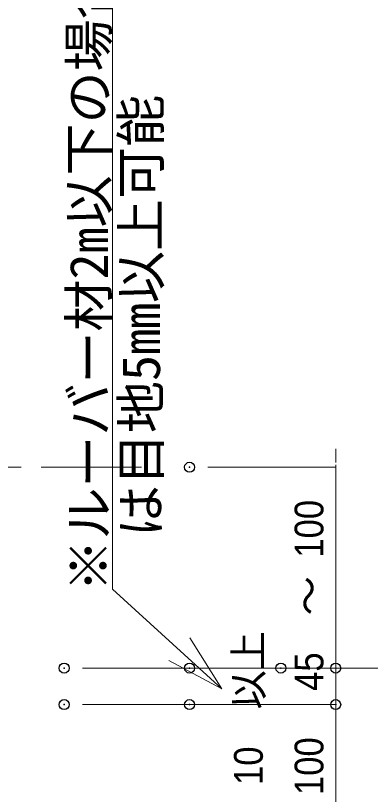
# Model space of a CAD drawing. Units: millimetres, scale not verified. Extents: x -1200 to 1200, y -500 to 500.
# Drawn here: x 184.74 to 204.17, y -343.03 to -300.38 of the extents above; entities that cross this region are included whole.
import ezdxf
from ezdxf.enums import TextEntityAlignment as Align

# ---------------------------------------------------------------- set-up
doc = ezdxf.new("R2010")
doc.units = ezdxf.units.MM
doc.header["$LTSCALE"] = 1.1
doc.header["$PDMODE"] = 32
doc.header["$PDSIZE"] = 0.55
doc.linetypes.add('CHAIN1', pattern=[8, 5, -1, 1, -1])
for name, color, linetype, lineweight in [('0-0_一般', 7, 'Continuous', 9), ('0-1_0', 7, 'Continuous', 9), ('0-3_寸法', 7, 'Continuous', 9), ('0-B_文字', 7, 'Continuous', 9)]:
    doc.layers.add(name, color=color, linetype=linetype, lineweight=lineweight)
doc.layers.add('0-A_Defpoints', color=7, linetype='Continuous')
doc.styles.add('Osaka', font='')
doc.styles.add('ＭＳ ゴシック', font='')
doc.styles.get('Osaka').set_extended_font_data('Osaka')
doc.styles.get('ＭＳ ゴシック').set_extended_font_data('MS Gothic')

# ---------------------------------------------------------------- blocks, each defined once
blk = doc.blocks.new('_DOT')
at = {"layer": '0-1_0'}
for p, q in [((-2.5, 0), (-5, 0)), ((-1.25, 0), (1.25, 0))]:
    blk.add_line(p, q, dxfattribs=at)

msp = doc.modelspace()

# ---------------------------------------------------------------- linework, layer by layer
at = {"layer": '0-0_一般', "linetype": 'CHAIN1'}
msp.add_line((191.643, -325.11), (162.443, -325.11), dxfattribs=at)
at = {"layer": '0-3_寸法'}
for p, q in [((202.27, -324.609), (202.27, -324.108)), ((195.27, -325.11), (202.27, -325.11)), ((202.27, -325.11), (202.27, -336.11)), ((202.27, -335.609), (202.27, -335.108)), ((188.4, -336.11), (202.27, -336.11)), ((195.27, -336.11), (202.27, -336.11)), ((200.27, -336.11), (207.27, -336.11)), ((202.27, -338.11), (202.27, -336.11)), ((202.27, -336.61), (202.27, -337.111)), ((202.27, -337.609), (202.27, -337.108)), ((188.4, -338.11), (202.27, -338.11)), ((195.27, -338.11), (202.27, -338.11)), ((202.27, -349.11), (202.27, -338.11)), ((202.27, -338.61), (202.27, -339.111))]:
    msp.add_line(p, q, dxfattribs=at)
at = {"layer": '0-A_Defpoints'}
for p in [(194.27, -325.11), (187.4, -336.11), (194.27, -336.11), (199.27, -336.11), (202.27, -336.11), (187.4, -338.11), (194.27, -338.11), (202.27, -338.11)]:
    msp.add_point(p, dxfattribs=at)
at = {"layer": '0-B_文字'}
for points in [[(190.055, -297.922), (190.055, -331.789), (196.03, -337.242)], [(194.288, -334.454), (196.03, -337.242), (193.128, -335.699)]]:
    msp.add_lwpolyline(points, dxfattribs=at)

# ---------------------------------------------------------------- block references
at = {"layer": '0-3_寸法', "xscale": 0.1001489, "yscale": 0.1001489}
for p, rotation in [((202.27, -325.11), 270), ((202.27, -336.11), 270), ((202.27, -336.11), 90), ((202.27, -338.11), 270), ((202.27, -338.11), 90)]:
    msp.add_blockref('_DOT', p, dxfattribs=dict(at, rotation=rotation))

# ---------------------------------------------------------------- texts
at = {"layer": '0-3_寸法', "style": 'Osaka', "width": 0.9}
for s, p in [('100', (202.07, -330.064)), ('45', (202.07, -337.36)), ('100', (202.07, -343.064)), ('10', (198.752, -342.511))]:
    msp.add_text(s, height=1.576, rotation=90, dxfattribs=at).set_placement(p, align=Align.BOTTOM_LEFT)
at = {"layer": '0-3_寸法', "style": 'Osaka'}
for s, p in [('～', (202.07, -333.223)), ('以上', (198.752, -338.375))]:
    msp.add_text(s, height=1.576, rotation=90, dxfattribs=at).set_placement(p, align=Align.BOTTOM_LEFT)
at = {"layer": '0-B_文字', "style": 'ＭＳ ゴシック'}
for s, height, p in [('※ルーバー材2m以下の場合', 2.089, (190.422, -331.922)), ('\u3000は目地5mm以上可能', 2.09, (193.279, -331.789))]:
    msp.add_text(s, height=height, rotation=90, dxfattribs=at).set_placement(p, align=Align.BOTTOM_LEFT)

doc.saveas('drawing.dxf')
